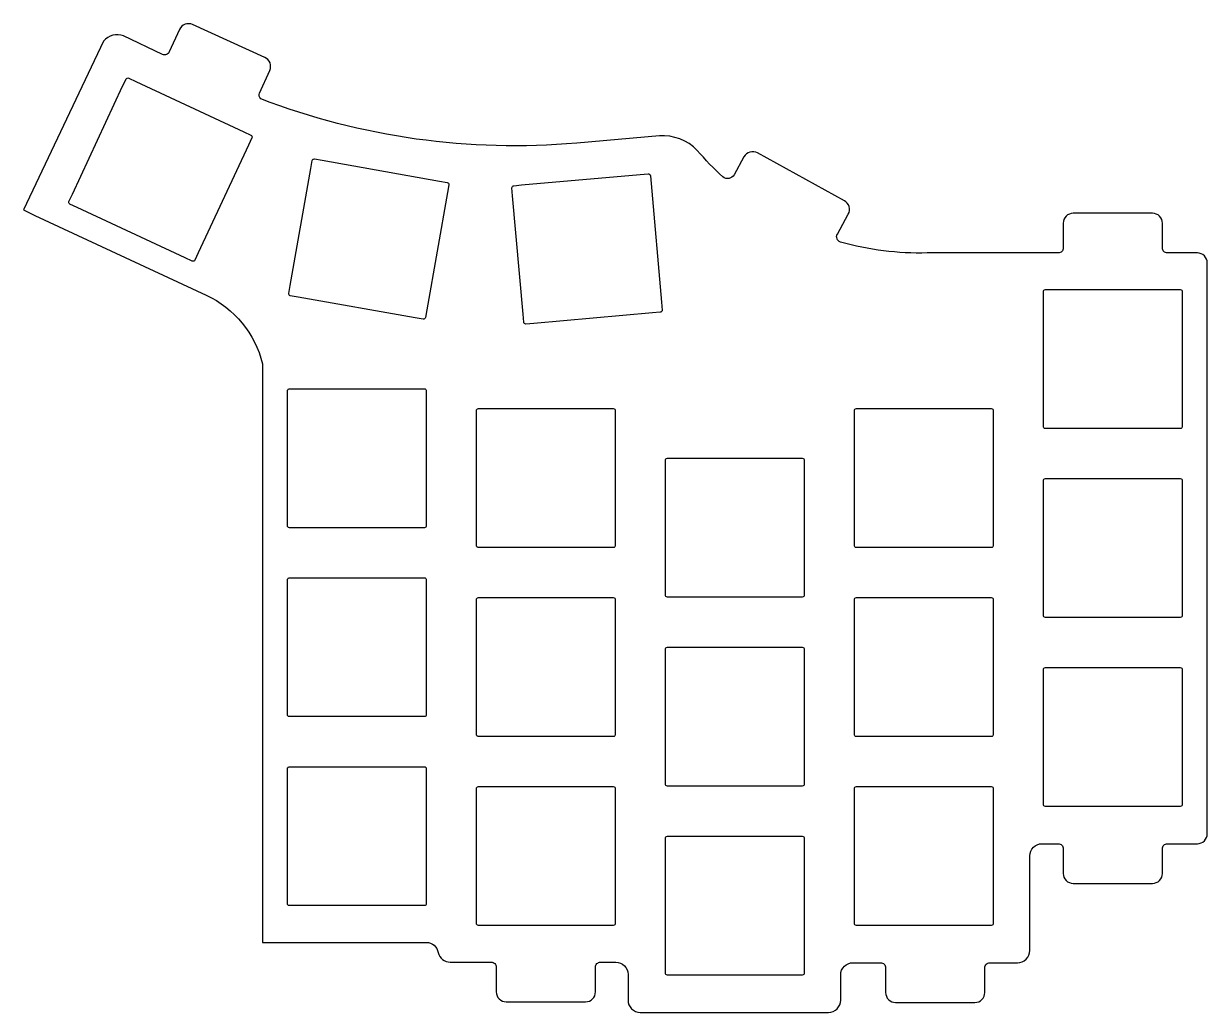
# Model space of a CAD drawing. Header units: millimetres. Extents: x -72 to 48, y -30 to 70.
import ezdxf

# ---------------------------------------------------------------- set-up
doc = ezdxf.new("R2010")
doc.units = ezdxf.units.MM
doc.layers.get('0').update_dxf_attribs({"linetype": 'CONTINUOUS'})

msp = doc.modelspace()

# ---------------------------------------------------------------- linework, layer by layer
for points in [[(-57.69, 66.76), (-61.61, 68.64, 0.311629), (-63.63, 68.11), (-71.69, 51.08), (-70.56, 50.54), (-53.29, 42.49, -0.227822), (-47.62, 35.58), (-47.62, -21.58), (-47.62, -22.76), (-31.11, -22.76, -0.36251), (-29.9, -23.77, 0.354175), (-28.69, -24.75), (-24.55, -24.75, -0.414214), (-24.05, -25.25), (-24.05, -27.75, 0.414214), (-23.05, -28.75), (-15.05, -28.75, 0.414214), (-14.05, -27.75), (-14.05, -25.25, -0.414214), (-13.55, -24.75), (-12, -24.75, -0.415774), (-10.77, -25.98), (-10.77, -28.57, 0.414213), (-9.53, -29.81), (9.44, -29.81, 0.414213), (10.67, -28.57), (10.67, -26.04, -0.414215), (11.91, -24.81), (14.7, -24.81, -0.414214), (15.2, -25.31), (15.2, -27.81, 0.414214), (16.2, -28.81), (24.2, -28.81, 0.414214), (25.2, -27.81), (25.2, -25.31, -0.414214), (25.7, -24.81), (28.48, -24.81, 0.417393), (29.73, -23.57), (29.73, -14.04, -0.414181), (30.96, -12.81), (32.6, -12.81, -0.414214), (33.1, -13.31), (33.1, -15.81, 0.414214), (34.1, -16.81), (42.1, -16.81, 0.414214), (43.1, -15.81), (43.1, -13.31, -0.414214), (43.6, -12.81), (46.41, -12.81), (46.62, -12.81, 0.414214), (47.62, -11.81), (47.62, -11.58), (47.62, 45.57), (47.62, 45.75, 0.414214), (46.62, 46.75), (46.4, 46.75), (43.6, 46.75, -0.414214), (43.1, 47.25), (43.1, 49.75, 0.414214), (42.1, 50.75), (34.1, 50.75, 0.414214), (33.1, 49.75), (33.1, 47.25, -0.414214), (32.6, 46.75), (19.4, 46.75, -0.075574), (10.64, 47.84, -0.463084), (10.33, 48.65), (11.43, 50.66, 0.414214), (11.04, 52.01), (2.28, 56.83, 0.414214), (0.92, 56.44), (-0.07, 54.63, -0.471815), (-1.21, 54.42, -0.03163), (-3.79, 57.09, 0.224934), (-7.61, 58.54), (-15.94, 57.82, -0.113979), (-47.79, 62.28, -0.331867), (-47.92, 62.86), (-46.88, 65.14, 0.414214), (-47.38, 66.46), (-54.66, 69.77, 0.414214), (-55.98, 69.28), (-57.02, 67.01, -0.419863)], [(-60.38, 64.03), (-49.5, 58.96), (-48.78, 58.62, -0.414213), (-48.68, 58.35), (-49.02, 57.63), (-54.09, 46.75), (-54.43, 46.03, -0.414213), (-54.7, 45.93), (-55.42, 46.27), (-66.3, 51.34), (-67.02, 51.68, -0.414213), (-67.12, 51.95), (-66.78, 52.67), (-61.71, 63.55), (-61.37, 64.27, -0.414213), (-61.1, 64.37)], [(-41.59, 56.09), (-29.78, 54), (-28.99, 53.86, -0.414214), (-28.83, 53.63), (-28.96, 52.84), (-31.05, 41.03), (-31.19, 40.24, -0.414214), (-31.42, 40.08), (-32.21, 40.21), (-44.02, 42.3), (-44.81, 42.44, -0.414214), (-44.97, 42.67), (-44.84, 43.46), (-42.75, 55.27), (-42.61, 56.06, -0.414214), (-42.38, 56.22)], [(-9.53, 54.65), (-8.74, 54.72, -0.414214), (-8.52, 54.53), (-8.45, 53.74), (-7.4, 41.78), (-7.33, 40.99, -0.414214), (-7.52, 40.77), (-8.31, 40.7), (-20.27, 39.65), (-21.06, 39.58, -0.414214), (-21.28, 39.77), (-21.35, 40.56), (-22.4, 52.52), (-22.47, 53.31, -0.414214), (-22.28, 53.53), (-21.49, 53.6)], [(45.1, 42.85), (45.1, 29.25, -0.414214), (44.9, 29.05), (31.3, 29.05, -0.414214), (31.1, 29.25), (31.1, 42.85, -0.414214), (31.3, 43.05), (44.9, 43.05, -0.414214)], [(-31.1, 32.85), (-31.1, 19.25, -0.414214), (-31.3, 19.05), (-44.9, 19.05, -0.414214), (-45.1, 19.25), (-45.1, 32.85, -0.414214), (-44.9, 33.05), (-31.3, 33.05, -0.414214)], [(-25.85, 31.05), (-12.25, 31.05, -0.414214), (-12.05, 30.85), (-12.05, 17.25, -0.414214), (-12.25, 17.05), (-25.85, 17.05, -0.414214), (-26.05, 17.25), (-26.05, 30.85, -0.414214)], [(12.05, 17.25), (12.05, 30.85, -0.414214), (12.25, 31.05), (25.85, 31.05, -0.414214), (26.05, 30.85), (26.05, 17.25, -0.414214), (25.85, 17.05), (12.25, 17.05, -0.414214)], [(-6.8, 26.05), (6.8, 26.05, -0.414214), (7, 25.85), (7, 12.25, -0.414214), (6.8, 12.05), (-6.8, 12.05, -0.414214), (-7, 12.25), (-7, 25.85, -0.414214)], [(45.1, 23.8), (45.1, 10.2, -0.414214), (44.9, 10), (31.3, 10, -0.414214), (31.1, 10.2), (31.1, 23.8, -0.414214), (31.3, 24), (44.9, 24, -0.414214)], [(-44.9, 14), (-31.3, 14, -0.414214), (-31.1, 13.8), (-31.1, 0.2, -0.414214), (-31.3, 0), (-44.9, 0, -0.414214), (-45.1, 0.2), (-45.1, 13.8, -0.414214)], [(-25.85, 12), (-12.25, 12, -0.414214), (-12.05, 11.8), (-12.05, -1.8, -0.414214), (-12.25, -2), (-25.85, -2, -0.414214), (-26.05, -1.8), (-26.05, 11.8, -0.414214)], [(12.05, -1.8), (12.05, 11.8, -0.414214), (12.25, 12), (25.85, 12, -0.414214), (26.05, 11.8), (26.05, -1.8, -0.414214), (25.85, -2), (12.25, -2, -0.414214)], [(7, 6.8), (7, -6.8, -0.414214), (6.8, -7), (-6.8, -7, -0.414214), (-7, -6.8), (-7, 6.8, -0.414214), (-6.8, 7), (6.8, 7, -0.414214)], [(45.1, 4.75), (45.1, -8.85, -0.414214), (44.9, -9.05), (31.3, -9.05, -0.414214), (31.1, -8.85), (31.1, 4.75, -0.414214), (31.3, 4.95), (44.9, 4.95, -0.414214)], [(-31.1, -5.25), (-31.1, -18.85, -0.414214), (-31.3, -19.05), (-44.9, -19.05, -0.414214), (-45.1, -18.85), (-45.1, -5.25, -0.414214), (-44.9, -5.05), (-31.3, -5.05, -0.414214)], [(-12.05, -7.25), (-12.05, -20.85, -0.414214), (-12.25, -21.05), (-25.85, -21.05, -0.414214), (-26.05, -20.85), (-26.05, -7.25, -0.414214), (-25.85, -7.05), (-12.25, -7.05, -0.414214)], [(26.05, -7.25), (26.05, -20.85, -0.414214), (25.85, -21.05), (12.25, -21.05, -0.414214), (12.05, -20.85), (12.05, -7.25, -0.414214), (12.25, -7.05), (25.85, -7.05, -0.414214)], [(7, -12.25), (7, -25.85, -0.414214), (6.8, -26.05), (-6.8, -26.05, -0.414214), (-7, -25.85), (-7, -12.25, -0.414214), (-6.8, -12.05), (6.8, -12.05, -0.414214)]]:
    msp.add_lwpolyline(points, format="xyb", close=True)

doc.saveas('drawing.dxf')
